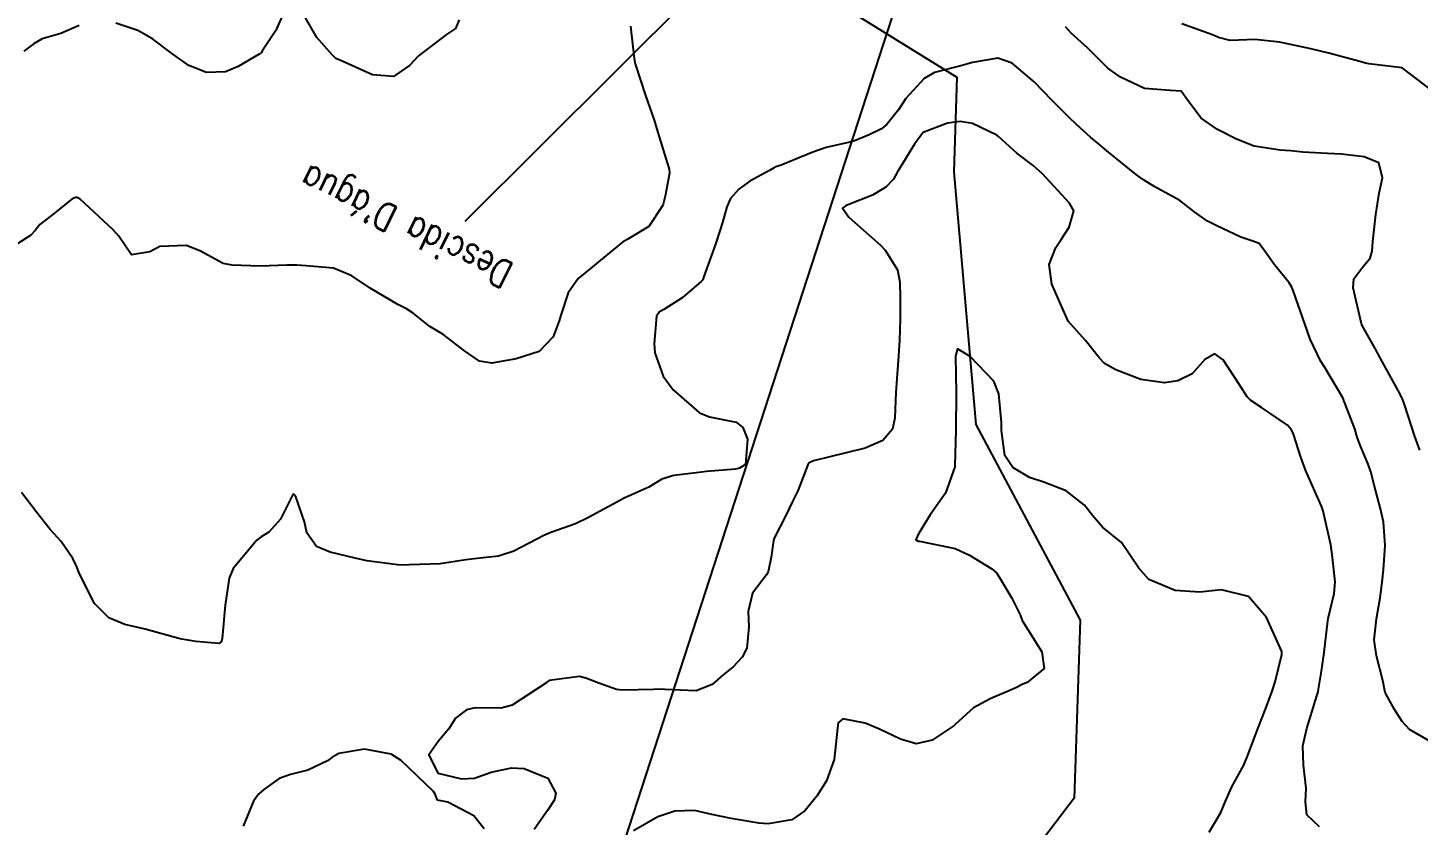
# Model space of a CAD drawing. Header units: metres. Extents: x 298520 to 308411, y 7433745 to 7450750.
# Drawn here: x 299754.4 to 299830.1, y 7449474.5 to 7449517.9 of the extents above; entities that cross this region are included whole.
import ezdxf

# ---------------------------------------------------------------- set-up
doc = ezdxf.new("R2010")
doc.units = ezdxf.units.M
doc.header["$LTSCALE"] = 10
doc.linetypes.add('CONTINUO', pattern=[0])
for name, color, linetype in [('Curvas de Nivel 1m', 11, 'Continuous'), ('Curvas de Nivel 5m', 15, 'Continuous'), ('Hidrografia', 140, 'Continuous'), ('TEXTO', 45, 'Continuous')]:
    doc.layers.add(name, color=color, linetype=linetype)
doc.styles.add('ROMANS', font='romans', dxfattribs={"height": 0.2})

msp = doc.modelspace()

# ---------------------------------------------------------------- linework, layer by layer
at = {"layer": 'Curvas de Nivel 1m', "flags": 128}
for points, elevation in [([(299787.2, 7449517.948), (299787.399, 7449516.188), (299787.466, 7449515.901), (299788.027, 7449514.181), (299788.486, 7449512.834), (299788.693, 7449512.174), (299789.119, 7449510.756), (299789.306, 7449510.168), (299789.322, 7449509.955), (299789.091, 7449508.694), (299788.986, 7449508.27), (299788.947, 7449508.171), (299788.199, 7449507.051), (299787.065, 7449506.371), (299786.763, 7449506.195), (299785.049, 7449504.784), (299784.731, 7449504.539), (299784.354, 7449504.227), (299783.81, 7449503.454), (299783.42, 7449502.236), (299783.327, 7449501.92), (299783.001, 7449501.049), (299782.229, 7449500.251), (299780.989, 7449499.859), (299779.653, 7449499.617), (299778.987, 7449499.724), (299778.175, 7449500.298), (299777.002, 7449501.203), (299776.295, 7449501.61), (299775.39, 7449502.334), (299775.016, 7449502.579), (299774.552, 7449502.812), (299773.033, 7449503.696), (299772.049, 7449504.37), (299771.047, 7449504.794), (299769.56, 7449504.915), (299769.048, 7449504.943), (299768.509, 7449504.955), (299767.048, 7449504.903), (299765.54, 7449504.945), (299765.049, 7449505.045), (299763.817, 7449505.711), (299763.058, 7449506.021), (299761.59, 7449505.962), (299761.055, 7449505.68), (299760.053, 7449505.515), (299759.364, 7449506.525), (299759.068, 7449506.876), (299757.266, 7449508.548), (299757.094, 7449508.623), (299757.023, 7449508.622), (299756.836, 7449508.553), (299755.871, 7449507.772), (299755.072, 7449507.164), (299754.813, 7449506.828), (299754.577, 7449506.577), (299753.053, 7449505.606)], 704), ([(299830.141, 7449494.884), (299829.854, 7449495.681), (299829.328, 7449497.318), (299829.197, 7449497.688), (299828.97, 7449498.139), (299828.103, 7449499.703), (299827.713, 7449500.423), (299827.012, 7449501.664), (299826.986, 7449501.72), (299826.973, 7449501.76), (299826.515, 7449503.725), (299826.556, 7449504.209), (299827.05, 7449504.851), (299827.449, 7449505.322), (299827.554, 7449505.713), (299827.586, 7449506.23), (299827.748, 7449507.71), (299827.937, 7449508.87), (299828.121, 7449509.705), (299827.925, 7449510.512), (299827.124, 7449510.842), (299825.879, 7449510.979), (299825.126, 7449511.02), (299823.778, 7449511.102), (299823.127, 7449511.163), (299822.558, 7449511.2), (299821.129, 7449511.415), (299820.179, 7449511.8), (299819.138, 7449512.331), (299818.26, 7449512.939), (299817.581, 7449513.834), (299817.161, 7449514.408), (299816.566, 7449514.442), (299815.163, 7449514.555), (299813.869, 7449515.176), (299813.18, 7449515.668), (299812.948, 7449515.884), (299812.059, 7449516.764), (299811.199, 7449517.553), (299810.87, 7449517.913)], 704), ([(299830.743, 7449479.024), (299829.588, 7449479.687), (299829.194, 7449480.13), (299828.764, 7449480.781), (299828.267, 7449481.705), (299828.135, 7449482.354), (299827.788, 7449483.705), (299827.67, 7449484.566), (299827.795, 7449485.705), (299827.993, 7449486.862), (299828.105, 7449487.701), (299828.178, 7449488.375), (299828.266, 7449489.699), (299828.168, 7449490.983), (299828.007, 7449491.703), (299827.691, 7449492.929), (299827.484, 7449493.712), (299827.339, 7449494.125), (299826.936, 7449495.074), (299826.757, 7449495.538), (299826.705, 7449495.722), (299826.62, 7449496.049), (299825.963, 7449497.73), (299824.987, 7449499.377), (299824.743, 7449499.744), (299824.178, 7449500.926), (299823.891, 7449501.757), (299823.272, 7449503.525), (299823.178, 7449503.759), (299823.045, 7449503.998), (299822.248, 7449504.965), (299821.656, 7449505.781), (299821.407, 7449506.126), (299821.068, 7449506.251), (299820.402, 7449506.464), (299819.076, 7449507.1), (299818.601, 7449507.34), (299817.911, 7449507.828), (299817.092, 7449508.46), (299815.74, 7449509.217), (299815.109, 7449509.586), (299814.735, 7449509.864), (299813.126, 7449511.163), (299812.731, 7449511.489), (299812.256, 7449511.893), (299811.663, 7449512.427), (299811.143, 7449512.905), (299810.12, 7449513.92), (299809.168, 7449514.918), (299807.961, 7449515.942), (299807.186, 7449516.209), (299805.815, 7449515.971), (299805.181, 7449515.785), (299803.747, 7449515.425), (299803.174, 7449515.108), (299802.189, 7449514.015), (299801.778, 7449513.397), (299801.141, 7449512.586), (299800.824, 7449512.346), (299800.185, 7449512.039), (299799.451, 7449511.726), (299799.129, 7449511.636), (299797.845, 7449511.343), (299797.123, 7449511.094), (299795.403, 7449510.383), (299795.115, 7449510.302), (299794.98, 7449510.235), (299794.773, 7449510.103), (299793.706, 7449509.512), (299793.097, 7449509.084), (299792.643, 7449508.574), (299792.454, 7449508.129), (299792.206, 7449507.265), (299791.84, 7449506.138), (299791.171, 7449504.275), (299791.138, 7449504.149), (299791.092, 7449504.1), (299791.042, 7449504.06), (299790.024, 7449503.164), (299789.018, 7449502.538), (299788.781, 7449502.408), (299788.613, 7449502.174), (299788.485, 7449500.688), (299788.521, 7449500.175), (299788.98, 7449498.92), (299789.534, 7449498.164), (299790.954, 7449496.918), (299791.499, 7449496.693), (299792.946, 7449496.409), (299793.31, 7449496.116), (299793.562, 7449495.488), (299793.466, 7449494.115), (299793.128, 7449493.909), (299792.919, 7449493.852), (299791.337, 7449493.724), (299790.916, 7449493.671), (299789.563, 7449493.514), (299788.91, 7449493.303), (299788.201, 7449492.88), (299786.894, 7449492.286), (299786.828, 7449492.257), (299786.7, 7449492.193), (299784.883, 7449491.201), (299784.22, 7449490.886), (299782.875, 7449490.405), (299782.482, 7449490.246), (299780.864, 7449489.396), (299780.018, 7449489.122), (299778.86, 7449488.999), (299778.239, 7449488.916), (299776.857, 7449488.704), (299775.168, 7449488.647), (299774.856, 7449488.64), (299774.553, 7449488.646), (299772.858, 7449488.862), (299772.221, 7449489.005), (299770.863, 7449489.339), (299770.116, 7449489.642), (299769.591, 7449490.399), (299769.46, 7449490.983), (299768.984, 7449492.409), (299768.894, 7449492.489), (299768.835, 7449492.47), (299768.799, 7449492.411), (299768.16, 7449491.137), (299767.523, 7449490.423), (299767.118, 7449490.18), (299766.868, 7449489.987), (299765.589, 7449488.449), (299765.368, 7449487.929), (299765.156, 7449486.455), (299764.988, 7449484.64), (299764.932, 7449484.458), (299764.802, 7449484.367), (299763.56, 7449484.472), (299762.804, 7449484.605), (299762.639, 7449484.647), (299760.809, 7449485.155), (299759.7, 7449485.405), (299758.815, 7449485.767), (299758.047, 7449486.538), (299757.206, 7449488.188), (299757.077, 7449488.548), (299756.857, 7449489.003), (299756.228, 7449489.921), (299755.633, 7449490.569), (299754.887, 7449491.511), (299754.078, 7449492.588)], 703), ([(299824.69, 7449474.402), (299823.992, 7449475.047), (299823.937, 7449475.751), (299823.969, 7449476.496), (299823.812, 7449477.754), (299823.791, 7449478.802), (299823.993, 7449479.751), (299824.545, 7449481.518), (299824.609, 7449481.742), (299824.638, 7449481.879), (299824.79, 7449482.868), (299824.911, 7449483.629), (299824.927, 7449483.739), (299825.117, 7449485.44), (299825.169, 7449485.737), (299825.482, 7449487.088), (299825.539, 7449487.733), (299825.386, 7449489.214), (299825.298, 7449489.736), (299824.891, 7449491.572), (299824.856, 7449491.704), (299824.838, 7449491.741), (299824.794, 7449491.842), (299823.945, 7449493.755), (299823.669, 7449494.498), (299823.279, 7449495.765), (299823.172, 7449495.993), (299822.948, 7449496.24), (299821.535, 7449497.207), (299820.961, 7449497.588), (299820.751, 7449497.792), (299820.33, 7449498.439), (299819.443, 7449499.805), (299818.996, 7449500.132), (299818.46, 7449499.818), (299817.767, 7449499.042), (299816.975, 7449498.661), (299816.263, 7449498.558), (299814.976, 7449498.733), (299813.602, 7449499.256), (299812.989, 7449499.593), (299812.725, 7449499.884), (299811.958, 7449500.851), (299811.013, 7449501.91), (299810.135, 7449503.919), (299809.984, 7449504.991), (299810.346, 7449505.917), (299810.641, 7449506.34), (299811.074, 7449507.022), (299811.323, 7449507.906), (299811.089, 7449508.324), (299809.624, 7449509.925), (299809.117, 7449510.362), (299808.215, 7449511.034), (299807.218, 7449511.949), (299807.134, 7449512.015), (299805.819, 7449512.649), (299805.145, 7449512.763), (299804.449, 7449512.681), (299803.135, 7449512.168), (299803.055, 7449512.08), (299803, 7449512.002), (299802.655, 7449511.533), (299801.725, 7449510.021), (299801.505, 7449509.626), (299801.1, 7449509.192), (299800.369, 7449508.762), (299799.086, 7449508.241), (299798.944, 7449508.193), (299798.738, 7449508.053), (299799.078, 7449507.553), (299800.8, 7449506.033), (299801.06, 7449505.766), (299801.733, 7449504.703), (299801.866, 7449504.018), (299801.883, 7449503.165), (299801.883, 7449502.017), (299801.834, 7449500.85), (299801.781, 7449500.018), (299801.729, 7449499.271), (299801.632, 7449498.02), (299801.58, 7449496.651), (299801.459, 7449496.022), (299800.937, 7449495.414), (299799.973, 7449494.999), (299798.93, 7449494.737), (299797.157, 7449494.309), (299796.924, 7449494.206), (299796.85, 7449494.081), (299796.309, 7449492.679), (299796.027, 7449492.089), (299795.65, 7449491.327), (299795.025, 7449490.098), (299794.99, 7449489.98), (299794.863, 7449489.07), (299794.694, 7449488.262), (299794.604, 7449488.102), (299793.848, 7449487.1), (299793.612, 7449486.112), (299793.651, 7449485.275), (299793.543, 7449484.113), (299793.285, 7449483.625), (299792.788, 7449483.11), (299792.251, 7449482.658), (299791.65, 7449482.137), (299790.769, 7449481.805), (299789.074, 7449481.863), (299788.77, 7449481.88), (299788.461, 7449481.866), (299786.769, 7449481.838), (299786.451, 7449481.876), (299785.479, 7449482.209), (299784.777, 7449482.489), (299784.427, 7449482.575), (299782.775, 7449482.362), (299782.71, 7449482.304), (299782.646, 7449482.242), (299780.76, 7449481.011), (299780.177, 7449480.858), (299778.759, 7449480.869), (299778.29, 7449480.765), (299777.692, 7449480.301), (299777.321, 7449479.73), (299776.74, 7449479.046), (299776.233, 7449478.318), (299776.718, 7449477.313), (299778.003, 7449477.008), (299778.714, 7449477.054), (299779.629, 7449477.371), (299780.723, 7449477.612), (299781.418, 7449477.564), (299782.715, 7449477.05), (299783.141, 7449476.236), (299783.069, 7449475.867), (299782.693, 7449475.281), (299781.963, 7449474.251)], 702), ([(299818.686, 7449474.103), (299819.319, 7449475.181), (299819.575, 7449475.801), (299819.929, 7449476.583), (299820.585, 7449477.791), (299820.635, 7449477.89), (299820.737, 7449478.16), (299821.182, 7449479.352), (299821.351, 7449479.784), (299821.75, 7449480.793), (299822.109, 7449481.777), (299822.273, 7449482.282), (299822.647, 7449483.772), (299822.649, 7449483.927), (299821.815, 7449485.78), (299820.834, 7449486.92), (299819.359, 7449487.284), (299818.837, 7449487.231), (299818.181, 7449487.165), (299816.837, 7449487.247), (299815.41, 7449487.854), (299814.852, 7449488.473), (299813.909, 7449489.87), (299812.881, 7449490.707), (299812.338, 7449491.338), (299811.906, 7449491.895), (299810.904, 7449492.682), (299809.693, 7449493.141), (299808.915, 7449493.402), (299808.007, 7449493.944), (299807.573, 7449494.594), (299807.397, 7449495.953), (299807.386, 7449496.392), (299807.239, 7449497.956), (299806.973, 7449498.636), (299805.677, 7449499.973), (299804.997, 7449500.396), (299804.897, 7449500.078), (299804.891, 7449499.981), (299804.925, 7449498.019), (299804.923, 7449497.98), (299804.909, 7449496.015), (299804.907, 7449495.98), (299804.858, 7449494.046), (299804.854, 7449493.981), (299804.346, 7449492.54), (299803.945, 7449491.989), (299803.51, 7449491.37), (299802.876, 7449490.329), (299802.736, 7449490.002), (299802.82, 7449489.948), (299802.872, 7449489.94), (299802.933, 7449489.939), (299804.869, 7449489.545), (299805.657, 7449489.18), (299806.858, 7449488.434), (299807.112, 7449488.213), (299807.279, 7449487.954), (299807.948, 7449486.832), (299808.396, 7449485.936), (299808.511, 7449485.625), (299808.815, 7449485.128), (299809.582, 7449483.922), (299809.704, 7449483.006), (299808.778, 7449482.256), (299808.555, 7449482.154), (299808.124, 7449481.94), (299806.767, 7449481.357), (299805.867, 7449480.864), (299804.881, 7449479.979), (299804.813, 7449479.918), (299804.752, 7449479.871), (299803.621, 7449479.115), (299802.742, 7449478.907), (299801.892, 7449479.16), (299800.75, 7449479.71), (299799.968, 7449480.038), (299798.755, 7449480.272), (299798.507, 7449480.054), (299798.462, 7449479.766), (299798.281, 7449478.057), (299797.87, 7449476.909), (299797.348, 7449476.07), (299796.695, 7449475.266), (299795.991, 7449474.785), (299794.687, 7449474.558), (299794.188, 7449474.605), (299792.69, 7449474.852), (299791.621, 7449475.065), (299790.694, 7449475.288), (299789.608, 7449475.246), (299788.691, 7449474.945), (299787.363, 7449474.19)], 701), ([(299779.244, 7449474.284), (299778.69, 7449475), (299777.268, 7449475.734), (299776.698, 7449475.844), (299776.574, 7449476.184), (299776.482, 7449476.313), (299774.728, 7449478.013), (299774.184, 7449478.345), (299772.736, 7449478.631), (299771.33, 7449478.381), (299770.951, 7449478.166), (299770.727, 7449477.983), (299769.647, 7449477.473), (299768.715, 7449477.243), (299768.093, 7449477.036), (299767.249, 7449476.425), (299766.96, 7449476.168), (299766.696, 7449475.788), (299766.137, 7449474.438)], 702)]:
    msp.add_lwpolyline(points, dxfattribs=dict(at, elevation=elevation))
at = {"layer": 'Curvas de Nivel 5m', "elevation": 705, "flags": 128}
for points in [[(299768.226, 7449518.42), (299767.91, 7449517.708), (299767.185, 7449516.633), (299767.106, 7449516.508), (299767.009, 7449516.432), (299765.859, 7449515.76), (299765.173, 7449515.457), (299764.138, 7449515.431), (299763.176, 7449515.817), (299762.231, 7449516.49), (299761.191, 7449517.259), (299760.395, 7449517.712), (299759.199, 7449518.107)], [(299777.888, 7449518.303), (299777.676, 7449517.827), (299777.195, 7449517.49), (299775.68, 7449516.333), (299775.178, 7449515.803), (299774.307, 7449515.213), (299773.172, 7449515.294), (299771.512, 7449516.044), (299771.181, 7449516.187), (299771.074, 7449516.274), (299770.981, 7449516.383), (299770.135, 7449517.338), (299769.532, 7449518.405)], [(299757.205, 7449517.989), (299756.204, 7449517.553), (299755.193, 7449517.255), (299754.765, 7449517.001), (299754.191, 7449516.585)], [(299831.161, 7449514.181), (299829.183, 7449515.69), (299827.367, 7449515.9), (299827.185, 7449515.936), (299826.876, 7449516.033), (299825.19, 7449516.485), (299824.218, 7449516.725), (299823.195, 7449516.94), (299822.508, 7449517.082), (299821.197, 7449517.23), (299819.831, 7449517.169), (299819.198, 7449517.337), (299818.861, 7449517.477), (299817.907, 7449517.829), (299817.207, 7449518.085)]]:
    msp.add_lwpolyline(points, dxfattribs=at)
at = {"layer": 'Hidrografia'}
msp.add_lwpolyline([(299785.426, 7449539.105), (299792.057, 7449523.164), (299804.965, 7449515.175), (299804.793, 7449510.024), (299805.996, 7449496.286), (299811.67, 7449485.64), (299811.337, 7449475.96), (299807.555, 7449470.98)], dxfattribs=at)
at = {"layer": 'TEXTO', "linetype": 'CONTINUO'}
msp.add_line((299806.365, 7449535.379), (299778.184, 7449507.331), dxfattribs=at)
msp.add_polyline3d([(299746.943, 7449350.745, 0), (299808.377, 7449539.76, 0)], dxfattribs=at)

# ---------------------------------------------------------------- texts
at = {"layer": 'TEXTO', "style": 'ROMANS', "width": 0.8}
msp.add_text("Descida D'água", height=1.5, rotation=154, dxfattribs=at).set_placement((299780.925, 7449504.972))

doc.saveas('drawing.dxf')
